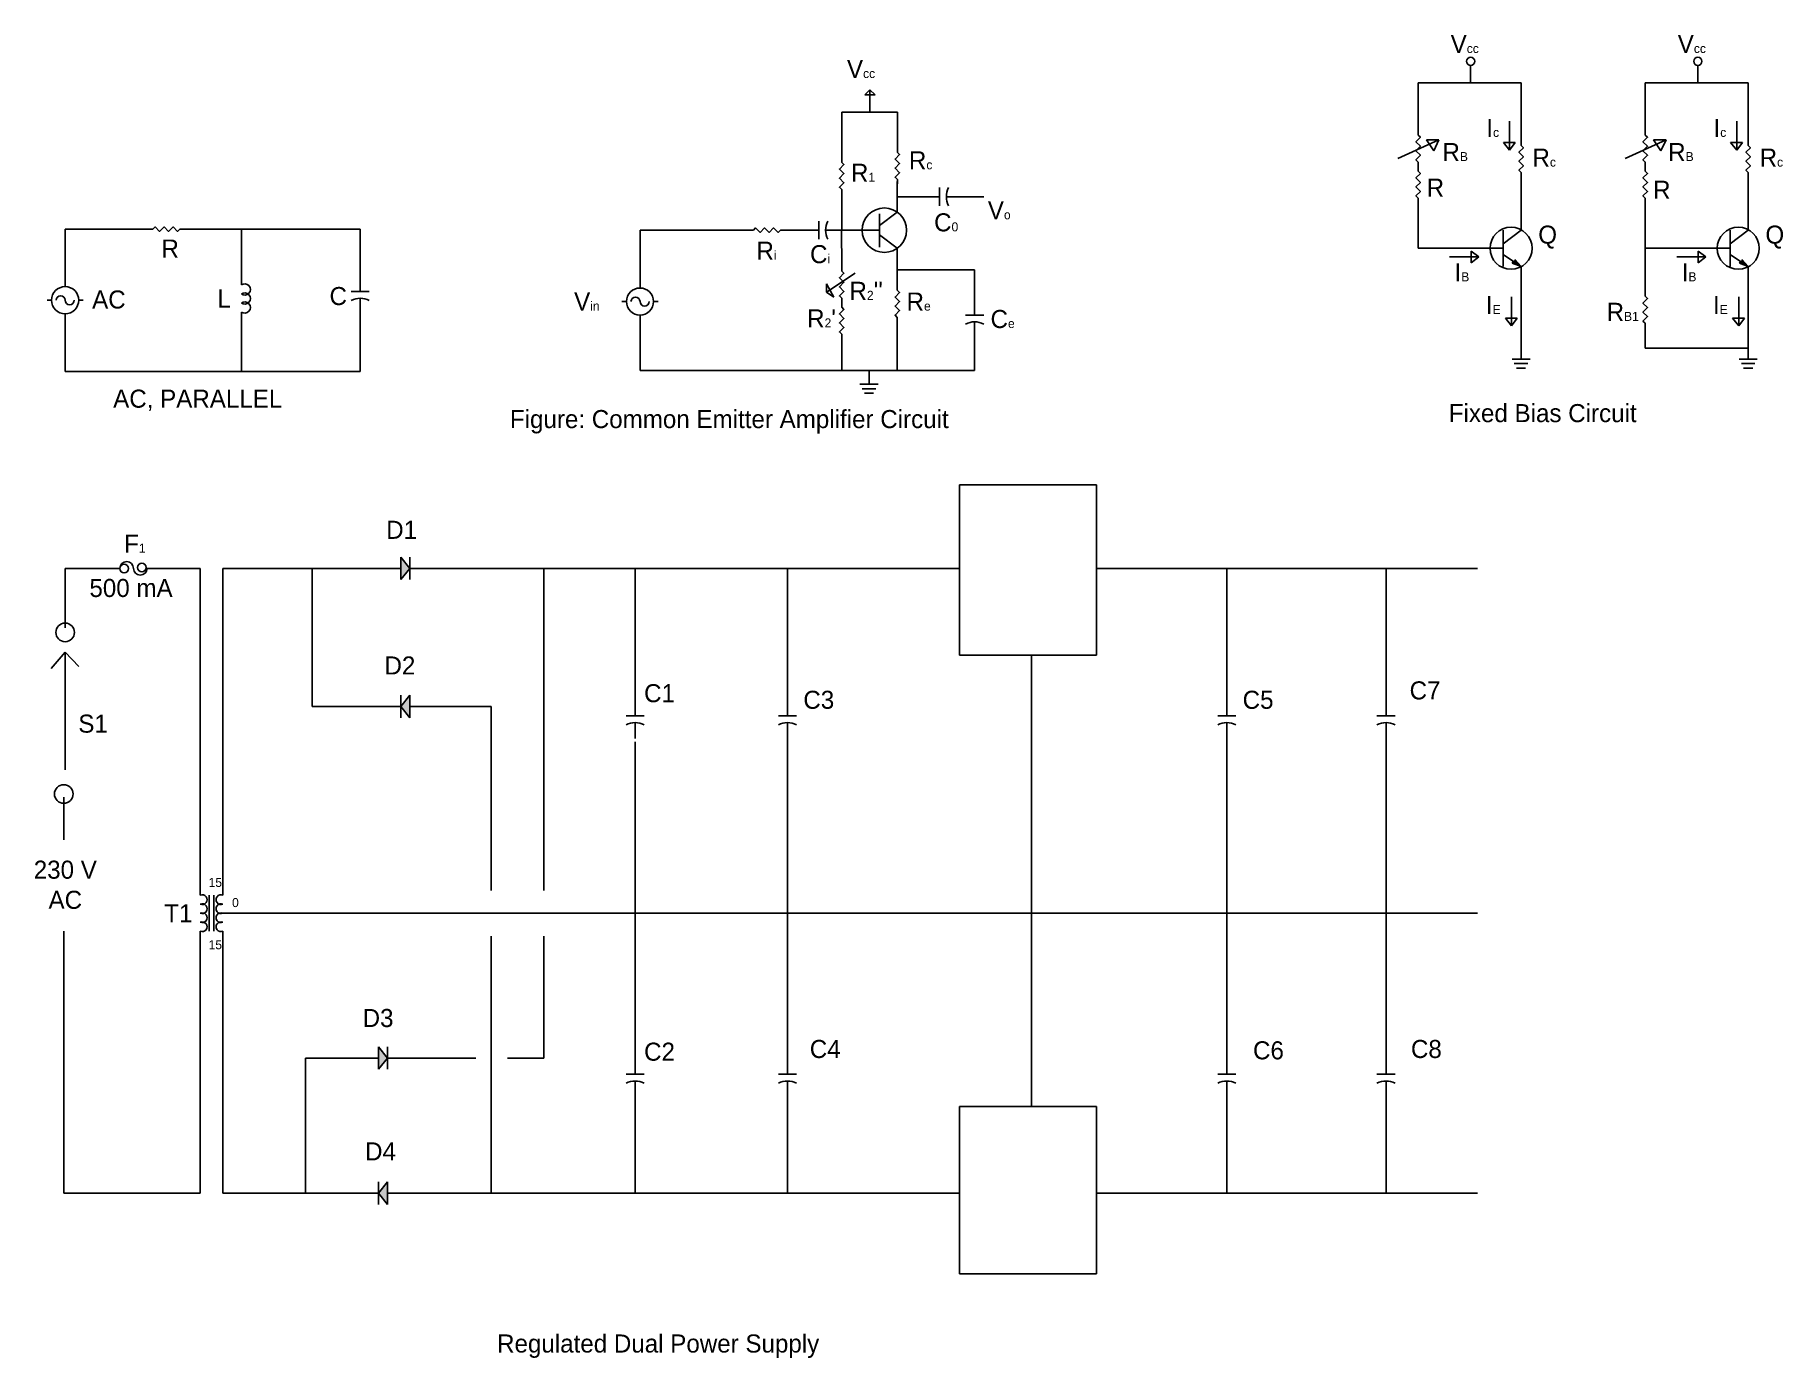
# Model space of a CAD drawing. Header units: inches. Extents: x -3.9 to 15.4, y 27.8 to 42.4.
import ezdxf

# ---------------------------------------------------------------- set-up
doc = ezdxf.new("R2010")
doc.units = ezdxf.units.IN
doc.header["$MEASUREMENT"] = 0

# ---------------------------------------------------------------- blocks, each defined once
blk = doc.blocks.new('Generator - AC')
at = {"color": 7}
for p, q in [((0, 0), (0.05, 0)), ((0.35, 0), (0.4, 0))]:
    blk.add_line(p, q, dxfattribs=at)
blk.add_circle((0.2, 0), 0.15, dxfattribs=at)
for centre, start, end in [((0.15, 0), 0, 180), ((0.25, 0), 180, 0)]:
    blk.add_arc(centre, 0.05, start, end, dxfattribs=at)
blk = doc.blocks.new('Inductor')
at = {"color": 7}
for p, q in [((0, 0), (0.05, 0)), ((0.35, 0), (0.4, 0))]:
    blk.add_line(p, q, dxfattribs=at)
for centre in [(0.1, 0.0375), (0.2, 0.0375), (0.3, 0.0375)]:
    blk.add_arc(centre, 0.0625, 323.1301, 216.8699, dxfattribs=at)
blk = doc.blocks.new('Resistor')
at = {"color": 7}
blk.add_lwpolyline([(0, 0), (0.05, 0), (0.075, 0.025), (0.125, -0.025), (0.175, 0.025), (0.225, -0.025), (0.275, 0.025), (0.325, -0.025), (0.35, 0), (0.4, 0)], dxfattribs=at)
blk = doc.blocks.new('Capacitor')
at = {"color": 7}
for p, q in [((0.15, 0), (0, 0)), ((0.15, -0.1), (0.15, 0.1)), ((0.225, 0), (0.4, 0))]:
    blk.add_line(p, q, dxfattribs=at)
blk.add_arc((0.4375, 0), 0.2125, 151.9275, 208.0725, dxfattribs=at)
blk = doc.blocks.new('Ground')
at = {"color": 7}
for p, q in [((-0.1, 0), (0.1, 0)), ((0.075, -0.05), (-0.075, -0.05)), ((-0.05, -0.1), (0.05, -0.1))]:
    blk.add_line(p, q, dxfattribs=at)
blk = doc.blocks.new('Transistor - NPN')
at = {"color": 7}
for p, q in [((0.199999, 0.2), (0.199999, -0.2)), ((0.399999, 0.2), (0.199999, 0.05)), ((0, 0), (0.199999, 0)), ((0.316132, -0.145536), (0.201153, -0.069033)), ((0.302516, -0.166503), (0.316132, -0.145536)), ((0.399999, -0.2), (0.302516, -0.166503)), ((0.329748, -0.124569), (0.399999, -0.2))]:
    blk.add_line(p, q, dxfattribs=at)
blk.add_solid([(0.302516, -0.166503), (0.399999, -0.2), (0.329748, -0.124569)], dxfattribs=at)
blk = doc.blocks.new('Transformer')
at = {"color": 7}
for p, q in [((0.1, 0), (0.1, 0.4)), ((0.15, 0.4), (0.15, 0))]:
    blk.add_line(p, q, dxfattribs=at)
for centre, start, end in [((0.021, 0.35), 247.3801, 112.6199), ((0.229, 0.35), 67.3801, 292.6199), ((0.021, 0.25), 247.3801, 112.6199), ((0.021, 0.15), 247.3801, 112.6199), ((0.229, 0.25), 67.3801, 292.6199), ((0.229, 0.15), 67.3801, 292.6199), ((0.021, 0.05), 247.3801, 112.6199), ((0.229, 0.05), 67.3801, 292.6199)]:
    blk.add_arc(centre, 0.0542, start, end, dxfattribs=at)
blk = doc.blocks.new('Diode')
at = {"color": 7}
for p, q in [((0.15, 0), (0, 0)), ((0.15, 0.125), (0.25, 0)), ((0.15, -0.125), (0.15, 0.125)), ((0.25, 0), (0.15, -0.125)), ((0.25, -0.125), (0.25, 0.125)), ((0.25, 0), (0.4, 0))]:
    blk.add_line(p, q, dxfattribs=at)
blk.add_solid([(0.15, -0.125), (0.25, 0), (0.15, 0.125)], dxfattribs=at)
blk = doc.blocks.new('Fuse')
at = {"color": 7}
for p, q in [((0, 0), (0.05, 0)), ((0.35, 0), (0.4, 0))]:
    blk.add_line(p, q, dxfattribs=at)
for centre, start, end in [((0.125, 0), 180, 0), ((0.275, 0), 0, 180)]:
    blk.add_arc(centre, 0.075, start, end, dxfattribs=at)

msp = doc.modelspace()

# ---------------------------------------------------------------- linework, layer by layer
for p, q in [((11.986, 41.896), (11.986, 42.091)), ((14.502, 41.896), (14.502, 42.091)), ((5.331, 41.822), (5.277, 41.763)), ((5.331, 41.574), (5.331, 41.822)), ((5.39, 41.763), (5.331, 41.822)), ((11.405, 41.37), (11.405, 41.896)), ((11.405, 41.896), (12.545, 41.896)), ((12.545, 41.896), (11.986, 41.896)), ((12.545, 41.896), (12.545, 41.254)), ((13.92, 41.37), (13.92, 41.896)), ((13.92, 41.896), (15.06, 41.896)), ((15.06, 41.896), (14.502, 41.896)), ((15.06, 41.896), (15.06, 41.254)), ((5.277, 41.763), (5.39, 41.763)), ((5.021, 41.067), (5.021, 41.574)), ((5.021, 41.574), (5.637, 41.574)), ((5.637, 41.574), (5.331, 41.574)), ((5.637, 41.574), (5.637, 41.178)), ((12.418, 41.151), (12.418, 41.475)), ((14.933, 41.151), (14.933, 41.475)), ((11.18, 41.061), (11.634, 41.265)), ((11.634, 41.265), (11.498, 41.265)), ((11.498, 41.265), (11.577, 41.146)), ((11.577, 41.146), (11.634, 41.265)), ((11.634, 41.265), (11.634, 41.265)), ((11.634, 41.265), (11.634, 41.265)), ((11.634, 41.265), (11.634, 41.265)), ((11.634, 41.265), (11.634, 41.265)), ((11.634, 41.265), (11.634, 41.265)), ((13.696, 41.061), (14.15, 41.265)), ((14.15, 41.265), (14.013, 41.265)), ((14.013, 41.265), (14.093, 41.146)), ((14.093, 41.146), (14.15, 41.265)), ((14.15, 41.265), (14.15, 41.265)), ((14.15, 41.265), (14.15, 41.265)), ((14.15, 41.265), (14.15, 41.265)), ((14.15, 41.265), (14.15, 41.265)), ((14.15, 41.265), (14.15, 41.265)), ((12.418, 41.151), (12.349, 41.236)), ((12.349, 41.236), (12.48, 41.236)), ((12.48, 41.236), (12.418, 41.151)), ((14.933, 41.151), (14.865, 41.236)), ((14.865, 41.236), (14.996, 41.236)), ((14.996, 41.236), (14.933, 41.151)), ((12.545, 40.266), (12.545, 40.854)), ((15.06, 40.266), (15.06, 40.854)), ((5.021, 40.667), (5.021, 40.266)), ((5.636, 40.466), (5.636, 40.804)), ((5.44, 40.319), (5.636, 40.466)), ((5.637, 40.637), (5.955, 40.637)), ((6.355, 40.637), (6.593, 40.637)), ((11.405, 40.57), (11.405, 40.066)), ((13.92, 40.57), (13.92, 40.066)), ((-3.58, 39.641), (-3.58, 40.277)), ((-3.58, 40.277), (-2.659, 40.277)), ((-2.259, 40.277), (-1.628, 40.277)), ((-1.628, 40.277), (-1.628, 39.71)), ((-1.628, 40.277), (-0.311, 40.277)), ((-0.311, 40.277), (-0.311, 39.738)), ((5.44, 40.077), (5.44, 40.449)), ((5.44, 40.449), (5.44, 40.319)), ((2.787, 39.626), (2.787, 40.266)), ((2.787, 40.266), (3.992, 40.266)), ((4.392, 40.266), (4.617, 40.266)), ((5.017, 40.266), (5.021, 39.864)), ((5.021, 40.266), (5.44, 40.266)), ((5.44, 40.266), (5.44, 40.077)), ((5.44, 40.215), (5.44, 40.266)), ((5.44, 40.215), (5.636, 40.066)), ((5.636, 40.066), (5.636, 39.601)), ((11.405, 40.066), (12.145, 40.066)), ((12.077, 39.972), (11.753, 39.972)), ((11.992, 39.904), (11.992, 40.034)), ((11.992, 40.034), (12.077, 39.972)), ((12.077, 39.972), (11.992, 39.904)), ((13.92, 40.066), (14.66, 40.066)), ((13.92, 40.066), (13.92, 39.585)), ((14.592, 39.972), (14.269, 39.972)), ((14.507, 39.904), (14.507, 40.034)), ((14.507, 40.034), (14.592, 39.972)), ((14.592, 39.972), (14.507, 39.904)), ((5.168, 39.789), (4.854, 39.579)), ((5.636, 39.601), (5.636, 39.829)), ((5.636, 39.829), (6.493, 39.829)), ((6.493, 39.829), (6.493, 39.477)), ((12.545, 39.866), (12.545, 38.84)), ((15.06, 39.866), (15.06, 38.84)), ((4.854, 39.579), (4.854, 39.671)), ((4.854, 39.671), (4.934, 39.525)), ((4.934, 39.525), (4.854, 39.579)), ((12.44, 39.206), (12.44, 39.529)), ((14.956, 39.206), (14.956, 39.529)), ((-3.58, 39.341), (-3.58, 38.701)), ((-1.628, 38.701), (-1.628, 39.31)), ((-0.311, 38.701), (-0.311, 39.338)), ((2.787, 38.714), (2.787, 39.326)), ((5.636, 39.251), (5.636, 38.714)), ((12.44, 39.206), (12.372, 39.291)), ((12.372, 39.291), (12.503, 39.291)), ((12.503, 39.291), (12.44, 39.206)), ((13.92, 39.185), (13.92, 38.961)), ((14.956, 39.206), (14.888, 39.291)), ((14.888, 39.291), (15.018, 39.291)), ((15.018, 39.291), (14.956, 39.206)), ((5.021, 39.064), (5.021, 38.714)), ((6.493, 39.077), (6.493, 38.714)), ((13.92, 38.961), (15.06, 38.961)), ((-3.58, 38.701), (-1.628, 38.701)), ((-1.628, 38.701), (-0.311, 38.701)), ((5.021, 38.714), (2.787, 38.714)), ((5.636, 38.714), (5.021, 38.714)), ((5.021, 38.714), (5.323, 38.714)), ((5.323, 38.714), (5.323, 38.561)), ((6.493, 38.714), (5.636, 38.714)), ((7.843, 37.447), (6.324, 37.447)), ((6.324, 37.447), (6.324, 36.522)), ((7.843, 35.562), (7.843, 37.447)), ((-3.58, 36.522), (-3.58, 36.048)), ((-3.58, 36.522), (-3.023, 36.522)), ((-2.659, 36.522), (-2.083, 36.522)), ((-2.083, 36.522), (-2.083, 32.904)), ((-1.833, 32.904), (-1.833, 36.522)), ((-1.833, 36.522), (-0.013, 36.522)), ((-0.013, 36.522), (-0.843, 36.522)), ((-0.843, 36.522), (-0.843, 34.994)), ((0.387, 36.522), (1.72, 36.522)), ((1.72, 32.956), (1.72, 36.522)), ((1.72, 36.522), (5.263, 36.522)), ((1.72, 36.522), (2.732, 36.522)), ((2.732, 36.522), (2.732, 35.04)), ((5.263, 36.522), (4.42, 36.522)), ((4.42, 36.522), (4.42, 35.04)), ((5.263, 36.522), (6.324, 36.522)), ((6.324, 36.522), (6.324, 35.562)), ((7.843, 36.522), (9.285, 36.522)), ((9.285, 36.522), (9.285, 35.04)), ((9.285, 36.522), (12.061, 36.522)), ((12.061, 36.522), (11.049, 36.522)), ((11.049, 36.522), (11.049, 35.04)), ((-3.58, 36.048), (-3.58, 35.864)), ((-3.58, 35.596), (-3.734, 35.415)), ((-3.58, 35.596), (-3.43, 35.436)), ((-3.58, 35.596), (-3.58, 34.29)), ((6.324, 35.562), (7.843, 35.562)), ((6.324, 35.562), (7.121, 35.562)), ((7.121, 35.562), (7.121, 35.562)), ((7.121, 35.562), (7.121, 30.565)), ((-0.843, 34.994), (-0.013, 34.994)), ((0.387, 34.994), (1.137, 34.994)), ((1.137, 34.994), (1.137, 32.956)), ((2.732, 34.603), (2.732, 32.704)), ((4.42, 34.64), (4.42, 31.071)), ((9.285, 34.64), (9.285, 31.071)), ((11.049, 34.64), (11.049, 31.071)), ((-3.593, 33.989), (-3.593, 33.515)), ((-1.833, 32.704), (4.839, 32.704)), ((2.732, 32.704), (2.732, 31.071)), ((4.839, 32.704), (9.989, 32.704)), ((9.989, 32.704), (12.061, 32.704)), ((-3.593, 32.504), (-3.593, 29.604)), ((-2.083, 29.604), (-2.083, 32.504)), ((-1.833, 32.504), (-1.833, 29.604)), ((1.137, 32.45), (1.137, 29.604)), ((1.72, 31.101), (1.72, 32.45)), ((-0.919, 29.604), (-0.919, 31.101)), ((-0.919, 31.101), (-0.261, 31.101)), ((0.139, 31.101), (0.968, 31.101)), ((1.321, 31.101), (1.72, 31.101)), ((2.732, 30.671), (2.732, 29.604)), ((4.42, 30.671), (4.42, 29.604)), ((9.285, 30.671), (9.285, 29.604)), ((11.049, 30.671), (11.049, 29.604)), ((6.324, 29.604), (6.324, 30.565)), ((6.324, 30.565), (7.843, 30.565)), ((7.843, 30.565), (7.843, 28.71)), ((-3.593, 29.604), (-2.083, 29.604)), ((-0.261, 29.604), (-1.833, 29.604)), ((-0.261, 29.604), (-0.919, 29.604)), ((1.137, 29.604), (0.139, 29.604)), ((2.732, 29.604), (1.137, 29.604)), ((4.42, 29.604), (2.732, 29.604)), ((4.42, 29.604), (6.324, 29.604)), ((6.324, 28.71), (6.324, 29.604)), ((9.285, 29.604), (7.843, 29.604)), ((11.049, 29.604), (9.285, 29.604)), ((11.049, 29.604), (12.061, 29.604)), ((7.843, 28.71), (6.324, 28.71))]:
    msp.add_line(p, q)
for centre, radius in [((11.986, 42.136), 0.0451), ((14.502, 42.136), 0.0451), ((5.493, 40.266), 0.246), ((12.434, 40.066), 0.233), ((14.95, 40.066), 0.233), ((-2.927, 36.519), 0.0479), ((-2.73, 36.531), 0.0479), ((-3.58, 35.813), 0.103), ((-3.595, 34.024), 0.103)]:
    msp.add_circle(centre, radius)

# ---------------------------------------------------------------- block references
for name, p, rotation in [('Resistor', (11.405, 41.37), 270), ('Resistor', (12.545, 41.254), 270), ('Resistor', (13.92, 41.37), 270), ('Resistor', (15.06, 41.254), 270), ('Resistor', (5.021, 41.067), 270), ('Resistor', (5.637, 41.178), 270), ('Resistor', (11.405, 40.97), 270), ('Resistor', (13.92, 40.97), 270), ('Resistor', (-2.259, 40.277), 180), ('Inductor', (-1.628, 39.71), 270), ('Capacitor', (-0.311, 39.738), 270), ('Resistor', (5.021, 39.864), 270), ('Resistor', (5.636, 39.651), 270), ('Resistor', (13.92, 39.585), 270), ('Resistor', (5.021, 39.464), 270), ('Capacitor', (6.493, 39.477), 270), ('Diode', (0.387, 34.994), 180), ('Capacitor', (2.732, 35.04), 270), ('Capacitor', (4.42, 35.04), 270), ('Capacitor', (9.285, 35.04), 270), ('Capacitor', (11.049, 35.04), 270), ('Capacitor', (2.732, 31.071), 270), ('Capacitor', (4.42, 31.071), 270), ('Capacitor', (9.285, 31.071), 270), ('Capacitor', (11.049, 31.071), 270), ('Diode', (0.139, 29.604), 180)]:
    msp.add_blockref(name, p, dxfattribs=dict(rotation=rotation))
for name, p in [('Capacitor', (5.955, 40.637)), ('Resistor', (3.992, 40.266)), ('Capacitor', (4.617, 40.266)), ('Transistor - NPN', (12.145, 40.066)), ('Transistor - NPN', (14.66, 40.066)), ('Generator - AC', (-3.78, 39.491)), ('Generator - AC', (2.587, 39.476)), ('Ground', (12.545, 38.84)), ('Ground', (15.06, 38.84)), ('Ground', (5.323, 38.561)), ('Diode', (-0.013, 36.522)), ('Transformer', (-2.083, 32.504)), ('Diode', (-0.261, 31.101))]:
    msp.add_blockref(name, p)
at = {"xscale": -1}
msp.add_blockref('Fuse', (-2.623, 36.522), dxfattribs=at)

# ---------------------------------------------------------------- texts
for s, insert, char_height, width, attachment_point in [('V{\\H0.5x;cc}', (11.765, 42.428), 0.2, 0.38584, 1), ('V{\\H0.5x;cc}', (14.28, 42.428), 0.2, 0.38584, 1), ('V{\\H0.5x;cc}', (5.079, 42.151), 0.2, 0.57879, 1), ('I{\\H0.5x;c}', (12.16, 41.499), 0.2, 0.38584, 1), ('I{\\H0.5x;c}', (14.676, 41.499), 0.2, 0.38584, 1), ('R{\\H0.5x;c}', (5.765, 41.14), 0.2, 0.38584, 1), ('R{\\H0.5x;B}', (11.674, 41.231), 0.2, 0.38584, 1), ('R{\\H0.5x;c}', (12.671, 41.17), 0.2, 0.38584, 1), ('R{\\H0.5x;B}', (14.174, 41.231), 0.2, 0.38584, 1), ('R{\\H0.5x;c}', (15.187, 41.17), 0.2, 0.38584, 1), ('R{\\H0.5x;1}', (5.123, 41.002), 0.2, 0.38584, 1), ('R', (11.499, 40.838), 0.2, 0.38584, 1), ('R', (14.007, 40.814), 0.2, 0.38584, 1), ('V{\\H0.5x;o}', (6.639, 40.587), 0.2, 0.38584, 1), ('C{\\H0.5x;0}', (6.044, 40.453), 0.2, 0.38584, 1), ('Q', (12.735, 40.317), 0.2, 0.38584, 1), ('Q', (15.251, 40.317), 0.2, 0.38584, 1), ('R', (-2.513, 40.163), 0.2, 0.27416, 1), ('R{\\H0.5x;i}', (4.077, 40.139), 0.2, 0.38584, 1), ('C{\\H0.5x;i}', (4.67, 40.101), 0.2, 0.38584, 1), ('I{\\H0.5x;B}', (11.808, 39.9), 0.2, 0.38584, 1), ('I{\\H0.5x;B}', (14.324, 39.9), 0.2, 0.38584, 1), ("R{\\H0.5x;2}''", (5.107, 39.695), 0.2, 0.38584, 1), ('AC', (-3.281, 39.599), 0.2, 0.50787, 1), ('L', (-1.893, 39.61), 0.2, 0.27416, 1), ('C', (-0.652, 39.637), 0.2, 0.27416, 1), ('V{\\H0.5x;in}', (2.057, 39.577), 0.2, 0.57879, 1), ('R{\\H0.5x;e}', (5.739, 39.576), 0.2, 0.38584, 1), ('I{\\H0.5x;E}', (12.155, 39.537), 0.2, 0.38584, 1), ('I{\\H0.5x;E}', (14.67, 39.537), 0.2, 0.38584, 1), ("R{\\H0.5x;2}'", (4.638, 39.39), 0.2, 0.38584, 1), ('C{\\H0.5x;e}', (6.669, 39.383), 0.2, 0.38584, 1), ('R{\\H0.5x;B1}', (13.492, 39.462), 0.2, 0.38584, 1), ('AC, PARALLEL', (-3.048, 38.501), 0.2, 2.36405, 1), ('Fixed Bias Circuit', (11.744, 38.341), 0.2, 3.66069, 1), ('Figure: Common Emitter Amplifier Circuit', (1.346, 38.275), 0.2, 7.61797, 1), ('D1', (-0.024, 37.049), 0.2, 0.67503, 1), ('F{\\H0.5x;1}', (-2.927, 36.895), 0.2, 0.67503, 1), ('500 mA', (-3.311, 36.405), 0.2, 1.10973, 1), ('D2', (-0.043, 35.547), 0.2, 0.67503, 1), ('C1', (2.832, 35.24), 0.2, 0.67503, 1), ('C7', (11.31, 35.271), 0.2, 0.67503, 1), ('C3', (4.596, 35.167), 0.2, 0.67503, 1), ('C5', (9.461, 35.167), 0.2, 0.67503, 1), ('S1', (-3.434, 34.903), 0.2, 0.67503, 1), ('230 V\\PAC', (-3.578, 33.286), 0.2, 1.28656, 2), ('15', (-1.991, 33.095), 0.1, 0.67503, 1), ('T1', (-2.482, 32.804), 0.2, 0.67503, 1), ('0', (-1.731, 32.872), 0.1, 0.67503, 1), ('15', (-1.991, 32.405), 0.1, 0.67503, 1), ('D3', (-0.285, 31.644), 0.2, 0.67503, 1), ('C2', (2.832, 31.271), 0.2, 0.67503, 1), ('C4', (4.667, 31.301), 0.2, 0.67503, 1), ('C6', (9.576, 31.286), 0.2, 0.67503, 1), ('C8', (11.325, 31.301), 0.2, 0.67503, 1), ('D4', (-0.258, 30.167), 0.2, 0.67503, 1), ('Regulated Dual Power Supply', (1.204, 28.04), 0.2, 5.76845, 1)]:
    msp.add_mtext(s, dxfattribs=dict(insert=insert, char_height=char_height, width=width, attachment_point=attachment_point))

doc.saveas('drawing.dxf')
